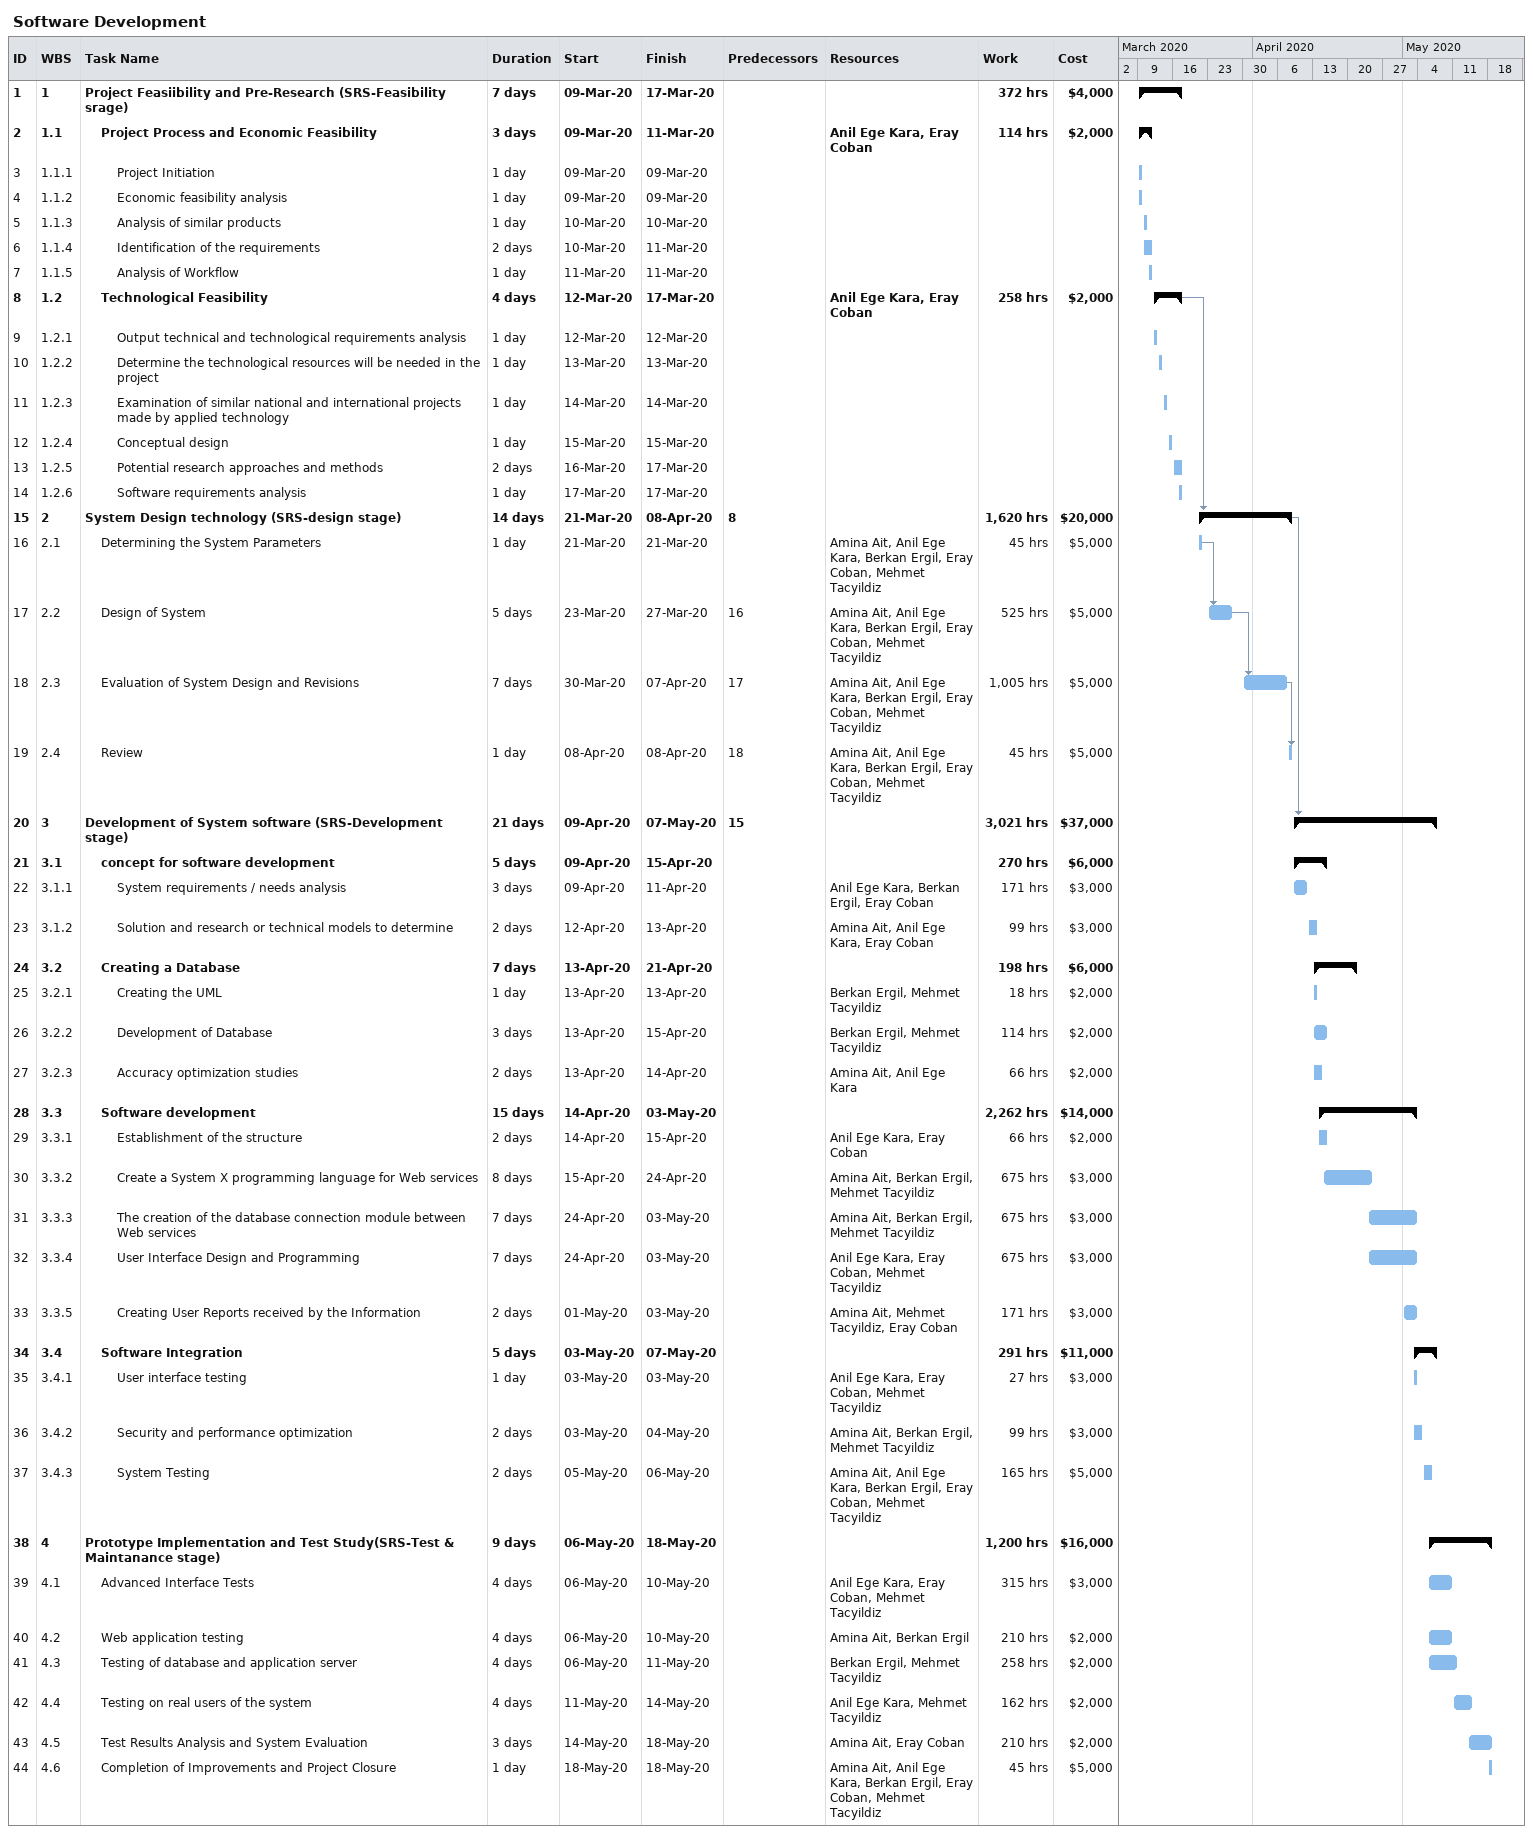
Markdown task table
Software Development

| ID | WBS | Task | Duration | Start | Finish | Predecessors | Resources | Work (h) | Cost ($) |
|---|---|---|---|---|---|---|---|---|---|
| 1 | 1 | **Project Feasiibility and Pre-Research (SRS-Feasibility srage)** | 7d | 2020-03-09 | 2020-03-17 |  |  | 372 | 4000 |
| 2 | 1.1 | **Project Process and Economic Feasibility** | 3d | 2020-03-09 | 2020-03-11 |  | Anil Ege Kara, Eray Coban | 114 | 2000 |
| 3 | 1.1.1 | Project Initiation | 1d | 2020-03-09 | 2020-03-09 |  |  |  |  |
| 4 | 1.1.2 | Economic feasibility analysis | 1d | 2020-03-09 | 2020-03-09 |  |  |  |  |
| 5 | 1.1.3 | Analysis of similar products | 1d | 2020-03-10 | 2020-03-10 |  |  |  |  |
| 6 | 1.1.4 | Identification of the requirements | 2d | 2020-03-10 | 2020-03-11 |  |  |  |  |
| 7 | 1.1.5 | Analysis of Workflow | 1d | 2020-03-11 | 2020-03-11 |  |  |  |  |
| 8 | 1.2 | **Technological Feasibility** | 4d | 2020-03-12 | 2020-03-17 |  | Anil Ege Kara, Eray Coban | 258 | 2000 |
| 9 | 1.2.1 | Output technical and technological requirements analysis | 1d | 2020-03-12 | 2020-03-12 |  |  |  |  |
| 10 | 1.2.2 | Determine the technological resources will be needed in the project | 1d | 2020-03-13 | 2020-03-13 |  |  |  |  |
| 11 | 1.2.3 | Examination of similar national and international projects made by applied technology | 1d | 2020-03-14 | 2020-03-14 |  |  |  |  |
| 12 | 1.2.4 | Conceptual design | 1d | 2020-03-15 | 2020-03-15 |  |  |  |  |
| 13 | 1.2.5 | Potential research approaches and methods | 2d | 2020-03-16 | 2020-03-17 |  |  |  |  |
| 14 | 1.2.6 | Software requirements analysis | 1d | 2020-03-17 | 2020-03-17 |  |  |  |  |
| 15 | 2 | **System Design technology (SRS-design stage)** | 14d | 2020-03-21 | 2020-04-08 | 8 |  | 1620 | 20000 |
| 16 | 2.1 | Determining the System Parameters | 1d | 2020-03-21 | 2020-03-21 |  | Amina Ait, Anil Ege Kara, Berkan Ergil, Eray Coban, Mehmet Tacyildiz | 45 | 5000 |
| 17 | 2.2 | Design of System | 5d | 2020-03-23 | 2020-03-27 | 16 | Amina Ait, Anil Ege Kara, Berkan Ergil, Eray Coban, Mehmet Tacyildiz | 525 | 5000 |
| 18 | 2.3 | Evaluation of System Design and Revisions | 7d | 2020-03-30 | 2020-04-07 | 17 | Amina Ait, Anil Ege Kara, Berkan Ergil, Eray Coban, Mehmet Tacyildiz | 1005 | 5000 |
| 19 | 2.4 | Review | 1d | 2020-04-08 | 2020-04-08 | 18 | Amina Ait, Anil Ege Kara, Berkan Ergil, Eray Coban, Mehmet Tacyildiz | 45 | 5000 |
| 20 | 3 | **Development of System software (SRS-Development stage)** | 21d | 2020-04-09 | 2020-05-07 | 15 |  | 3021 | 37000 |
| 21 | 3.1 | **concept for software development** | 5d | 2020-04-09 | 2020-04-15 |  |  | 270 | 6000 |
| 22 | 3.1.1 | System requirements / needs analysis | 3d | 2020-04-09 | 2020-04-11 |  | Anil Ege Kara, Berkan Ergil, Eray Coban | 171 | 3000 |
| 23 | 3.1.2 | Solution and research or technical models to determine | 2d | 2020-04-12 | 2020-04-13 |  | Amina Ait, Anil Ege Kara, Eray Coban | 99 | 3000 |
| 24 | 3.2 | **Creating a Database** | 7d | 2020-04-13 | 2020-04-21 |  |  | 198 | 6000 |
| 25 | 3.2.1 | Creating the UML | 1d | 2020-04-13 | 2020-04-13 |  | Berkan Ergil, Mehmet Tacyildiz | 18 | 2000 |
| 26 | 3.2.2 | Development of Database | 3d | 2020-04-13 | 2020-04-15 |  | Berkan Ergil, Mehmet Tacyildiz | 114 | 2000 |
| 27 | 3.2.3 | Accuracy optimization studies | 2d | 2020-04-13 | 2020-04-14 |  | Amina Ait, Anil Ege Kara | 66 | 2000 |
| 28 | 3.3 | **Software development** | 15d | 2020-04-14 | 2020-05-03 |  |  | 2262 | 14000 |
| 29 | 3.3.1 | Establishment of the structure | 2d | 2020-04-14 | 2020-04-15 |  | Anil Ege Kara, Eray Coban | 66 | 2000 |
| 30 | 3.3.2 | Create a System X programming language for Web services | 8d | 2020-04-15 | 2020-04-24 |  | Amina Ait, Berkan Ergil, Mehmet Tacyildiz | 675 | 3000 |
| 31 | 3.3.3 | The creation of the database connection module between Web services | 7d | 2020-04-24 | 2020-05-03 |  | Amina Ait, Berkan Ergil, Mehmet Tacyildiz | 675 | 3000 |
| 32 | 3.3.4 | User Interface Design and Programming | 7d | 2020-04-24 | 2020-05-03 |  | Anil Ege Kara, Eray Coban, Mehmet Tacyildiz | 675 | 3000 |
| 33 | 3.3.5 | Creating User Reports received by the Information | 2d | 2020-05-01 | 2020-05-03 |  | Amina Ait, Mehmet Tacyildiz, Eray Coban | 171 | 3000 |
| 34 | 3.4 | **Software Integration** | 5d | 2020-05-03 | 2020-05-07 |  |  | 291 | 11000 |
| 35 | 3.4.1 | User interface testing | 1d | 2020-05-03 | 2020-05-03 |  | Anil Ege Kara, Eray Coban, Mehmet Tacyildiz | 27 | 3000 |
| 36 | 3.4.2 | Security and performance optimization | 2d | 2020-05-03 | 2020-05-04 |  | Amina Ait, Berkan Ergil, Mehmet Tacyildiz | 99 | 3000 |
| 37 | 3.4.3 | System Testing | 2d | 2020-05-05 | 2020-05-06 |  | Amina Ait, Anil Ege Kara, Berkan Ergil, Eray Coban, Mehmet Tacyildiz | 165 | 5000 |
| 38 | 4 | **Prototype Implementation and Test Study(SRS-Test & Maintanance stage)** | 9d | 2020-05-06 | 2020-05-18 |  |  | 1200 | 16000 |
| 39 | 4.1 | Advanced Interface Tests | 4d | 2020-05-06 | 2020-05-10 |  | Anil Ege Kara, Eray Coban, Mehmet Tacyildiz | 315 | 3000 |
| 40 | 4.2 | Web application testing | 4d | 2020-05-06 | 2020-05-10 |  | Amina Ait, Berkan Ergil | 210 | 2000 |
| 41 | 4.3 | Testing of database and application server | 4d | 2020-05-06 | 2020-05-11 |  | Berkan Ergil, Mehmet Tacyildiz | 258 | 2000 |
| 42 | 4.4 | Testing on real users of the system | 4d | 2020-05-11 | 2020-05-14 |  | Anil Ege Kara, Mehmet Tacyildiz | 162 | 2000 |
| 43 | 4.5 | Test Results Analysis and System Evaluation | 3d | 2020-05-14 | 2020-05-18 |  | Amina Ait, Eray Coban | 210 | 2000 |
| 44 | 4.6 | Completion of Improvements and Project Closure | 1d | 2020-05-18 | 2020-05-18 |  | Amina Ait, Anil Ege Kara, Berkan Ergil, Eray Coban, Mehmet Tacyildiz | 45 | 5000 |
